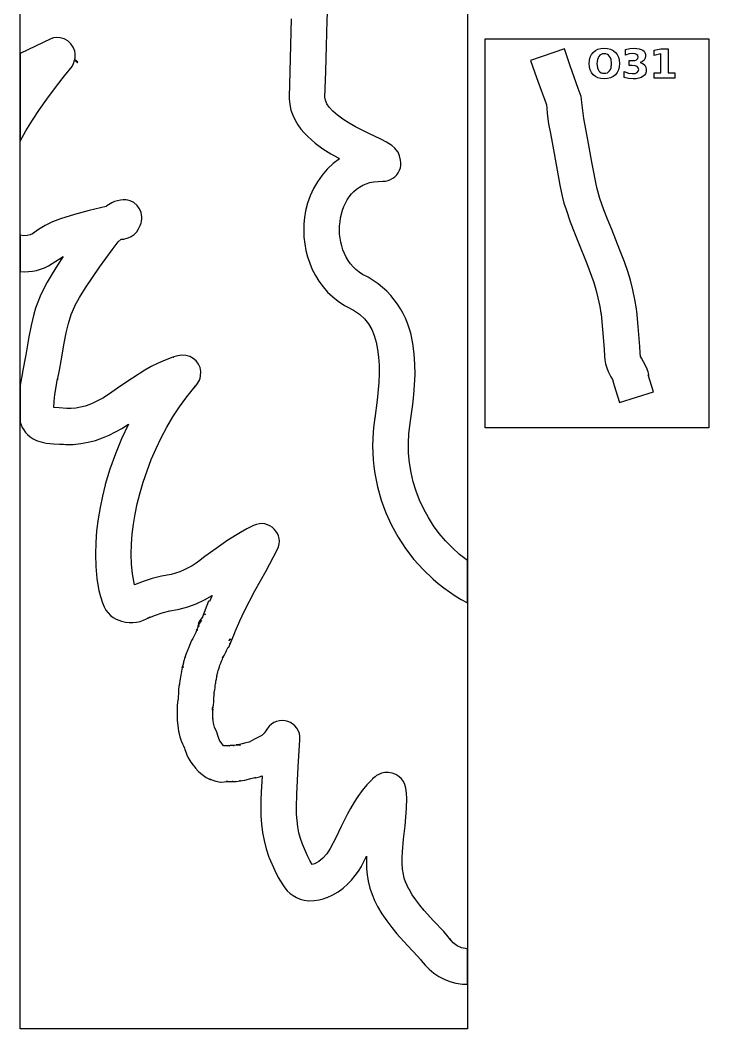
# Model space of a CAD drawing. Extents: x 1 to 512, y 1 to 3360.
# Drawn here: x 1 to 386, y 1 to 565 of the extents above; entities that cross this region are included whole.
import ezdxf

# ---------------------------------------------------------------- set-up
doc = ezdxf.new("R2010")
doc.units = 0

msp = doc.modelspace()

# ---------------------------------------------------------------- linework, layer by layer
at = {"layer": 'decoupage'}
for p, q in [((0.973, 0.948), (0.973, 1506.9)), ((250.973, 1506.9), (250.973, 0.948)), ((172.588119, 564.969275), (173.180375, 579.106875)), ((152.489926, 565.903738), (152.119219, 551.075156)), ((172.183609, 550.718109), (172.588119, 564.969275)), ((18.194, 554.742), (0.971, 546.406)), ((19.61, 555.170875), (18.194, 554.742)), ((21.014, 555.383), (19.61, 555.170875)), ((23.400496, 555.278553), (21.014, 555.383)), ((21.014, 555.383), (21.014, 555.383)), ((25.630969, 554.624297), (23.400496, 555.278553)), ((27.628895, 553.488236), (25.630969, 554.624297)), ((29.31775, 551.938375), (27.628895, 553.488236)), ((260.979, 554.684), (385.979, 554.684)), ((260.979, 337.175), (260.979, 554.684)), ((385.979, 554.684), (385.979, 337.175)), ((30.621012, 550.042717), (29.31775, 551.938375)), ((31.462156, 547.869266), (30.621012, 550.042717)), ((31.685521, 546.699619), (31.462156, 547.869266)), ((152.119219, 551.075156), (151.78259, 536.460371)), ((171.803639, 536.413107), (172.183609, 550.718109)), ((305.234, 549.03), (286.34, 542.469)), ((308.508, 539.58), (305.234, 549.03)), ((321.296, 547.123), (322.532219, 548.116563)), ((322.532219, 548.116563), (323.9805, 548.82625)), ((323.9805, 548.82625), (325.641031, 549.252062)), ((325.641031, 549.252062), (327.514, 549.394)), ((327.514, 549.394), (329.391047, 549.252062)), ((327.514, 549.394), (327.514, 549.394)), ((329.391047, 549.252062), (331.053125, 548.82625)), ((331.053125, 548.82625), (332.500141, 548.116563)), ((332.500141, 548.116563), (333.732, 547.123)), ((339.332, 548.689), (341.823, 549.218)), ((339.332, 545.58), (339.332, 548.689)), ((341.823, 549.218), (344.249, 549.394)), ((344.249, 549.394), (345.751828, 549.327828)), ((345.751828, 549.327828), (347.051875, 549.129375)), ((347.051875, 549.129375), (348.149234, 548.798734)), ((348.149234, 548.798734), (349.044, 548.336)), ((349.044, 548.336), (349.743563, 547.745578)), ((349.743563, 547.745578), (350.24325, 547.021375)), ((355.372, 548.303), (359.198, 549.097)), ((355.372, 545.415), (355.372, 548.303)), ((359.198, 549.097), (363.233, 549.097)), ((363.233, 549.097), (363.233, 535.57)), ((0.971, 546.406), (0.971, 497.448)), ((30.8575, 540.896375), (31.345, 542.674)), ((31.345, 542.674), (33.103, 541.33)), ((31.452, 542.961), (31.690008, 544.236986)), ((33.282, 541.562), (31.452, 542.961)), ((31.76466, 545.486025), (31.685521, 546.699619)), ((31.690008, 544.236986), (31.76466, 545.486025)), ((286.34, 542.469), (289.621, 533.022)), ((319.047, 540.851), (319.187609, 542.743234)), ((319.187609, 542.743234), (319.609375, 544.419375)), ((319.609375, 544.419375), (320.312203, 545.879328)), ((320.312203, 545.879328), (321.296, 547.123)), ((323.702125, 543.16025), (323.435, 540.851)), ((324.036172, 544.096063), (323.702125, 543.16025)), ((324.504, 544.886), (324.036172, 544.096063)), ((325.093281, 545.512797), (324.504, 544.886)), ((325.7915, 545.960625), (325.093281, 545.512797)), ((326.598469, 546.229391), (325.7915, 545.960625)), ((327.514, 546.319), (326.598469, 546.229391)), ((328.434469, 546.229391), (327.514, 546.319)), ((327.514, 546.319), (327.514, 546.319)), ((329.2445, 545.960625), (328.434469, 546.229391)), ((329.944281, 545.512797), (329.2445, 545.960625)), ((330.534, 544.886), (329.944281, 545.512797)), ((331.001984, 544.096063), (330.534, 544.886)), ((331.336375, 543.16025), (331.001984, 544.096063)), ((331.604, 540.851), (331.336375, 543.16025)), ((333.732, 547.123), (334.715641, 545.879328)), ((334.715641, 545.879328), (335.418125, 544.419375)), ((335.418125, 544.419375), (335.839547, 542.743234)), ((335.839547, 542.743234), (335.98, 540.851)), ((341.415, 546.264), (339.332, 545.58)), ((343.488, 546.495), (341.415, 546.264)), ((341.449, 539.748), (341.449, 542.482)), ((341.449, 542.482), (343.234, 542.482)), ((343.234, 542.482), (344.629, 542.605875)), ((344.720125, 546.365375), (343.488, 546.495)), ((344.629, 542.605875), (345.616, 542.978)), ((345.638, 545.977), (344.720125, 546.365375)), ((345.616, 542.978), (346.202375, 543.61475)), ((346.208125, 545.351625), (345.638, 545.977)), ((346.202375, 543.61475), (346.398, 544.511)), ((346.398, 544.511), (346.208125, 545.351625)), ((348.939375, 542.022), (347.633, 541.512)), ((349.882, 542.802), (348.939375, 542.022)), ((350.452625, 543.85725), (349.882, 542.802)), ((350.24325, 547.021375), (350.543062, 546.163484)), ((350.643, 545.172), (350.452625, 543.85725)), ((350.543062, 546.163484), (350.643, 545.172)), ((359.22, 546.208), (355.372, 545.415)), ((359.22, 535.57), (359.22, 546.208)), ((25.783125, 533.972375), (30.052, 539.238)), ((30.052, 539.238), (30.8575, 540.896375)), ((33.103, 541.33), (33.282, 541.562)), ((151.78259, 536.460371), (151.277, 522.127)), ((171.285, 522.114), (171.803639, 536.413107)), ((312.998391, 526.974062), (308.508, 539.58)), ((319.187609, 538.962859), (319.047, 540.851)), ((319.609375, 537.289875), (319.187609, 538.962859)), ((320.312203, 535.831953), (319.609375, 537.289875)), ((323.435, 540.851), (323.702125, 538.5495)), ((323.702125, 538.5495), (324.036172, 537.615781)), ((324.036172, 537.615781), (324.504, 536.827)), ((324.504, 536.827), (325.093281, 536.200203)), ((325.093281, 536.200203), (325.7915, 535.752375)), ((329.2445, 535.752375), (329.944281, 536.200203)), ((329.944281, 536.200203), (330.534, 536.827)), ((330.534, 536.827), (331.001984, 537.615781)), ((331.001984, 537.615781), (331.336375, 538.5495)), ((331.336375, 538.5495), (331.604, 540.851)), ((335.418125, 537.289875), (334.715641, 535.831953)), ((335.839547, 538.962859), (335.418125, 537.289875)), ((335.98, 540.851), (335.839547, 538.962859)), ((338.626, 533.134), (338.626, 536.408)), ((338.626, 536.408), (340.986, 535.504)), ((343.146, 539.748), (341.449, 539.748)), ((344.7225, 539.601875), (343.146, 539.748)), ((345.858, 539.164), (344.7225, 539.601875)), ((346.552375, 538.453), (345.858, 539.164)), ((345.88, 535.79), (346.558125, 536.501625)), ((346.784, 537.466), (346.552375, 538.453)), ((346.558125, 536.501625), (346.784, 537.466)), ((347.633, 541.512), (349.096875, 540.92225)), ((347.633, 541.512), (347.633, 541.512)), ((349.096875, 540.92225), (350.158, 540.013)), ((350.158, 540.013), (350.811375, 538.808375)), ((350.911828, 536.161125), (350.560375, 535.1565)), ((350.811375, 538.808375), (351.029, 537.312)), ((351.029, 537.312), (350.911828, 536.161125)), ((21.261391, 528.161672), (25.783125, 533.972375)), ((289.621, 533.022), (292.357205, 525.330709)), ((321.296, 534.589), (320.312203, 535.831953)), ((322.532219, 533.595438), (321.296, 534.589)), ((323.9805, 532.88575), (322.532219, 533.595438)), ((325.641031, 532.459938), (323.9805, 532.88575)), ((327.514, 532.318), (325.641031, 532.459938)), ((325.7915, 535.752375), (326.598469, 535.483609)), ((326.598469, 535.483609), (327.514, 535.394)), ((327.514, 535.394), (328.434469, 535.483609)), ((329.391047, 532.459938), (327.514, 532.318)), ((328.434469, 535.483609), (329.2445, 535.752375)), ((331.053125, 532.88575), (329.391047, 532.459938)), ((332.500141, 533.595438), (331.053125, 532.88575)), ((333.732, 534.589), (332.500141, 533.595438)), ((334.715641, 535.831953), (333.732, 534.589)), ((341.14, 532.527), (338.626, 533.134)), ((340.986, 535.504), (343.301, 535.206)), ((343.686, 532.318), (341.14, 532.527)), ((343.301, 535.206), (344.788875, 535.352125)), ((345.375562, 532.397297), (343.686, 532.318)), ((344.788875, 535.352125), (345.88, 535.79)), ((346.85025, 532.635125), (345.375562, 532.397297)), ((348.110062, 533.031391), (346.85025, 532.635125)), ((349.155, 533.586), (348.110062, 533.031391)), ((349.974734, 534.298125), (349.155, 533.586)), ((350.560375, 535.1565), (349.974734, 534.298125)), ((355.471, 535.57), (359.22, 535.57)), ((355.471, 532.638), (355.471, 535.57)), ((366.981, 532.638), (355.471, 532.638)), ((363.233, 535.57), (366.981, 535.57)), ((366.981, 535.57), (366.981, 532.638)), ((15.872, 520.918), (21.261391, 528.161672)), ((292.357205, 525.330709), (294.035828, 520.899609)), ((314.579625, 522.356), (312.998391, 526.974062)), ((11.821484, 515.151), (15.872, 520.918)), ((151.277, 522.127), (151.277, 521.112)), ((151.277, 521.112), (151.646984, 517.895021)), ((171.618984, 520.280922), (171.285, 522.114)), ((172.421625, 518.396375), (171.618984, 520.280922)), ((294.035828, 520.899609), (295.256875, 517.849125)), ((314.83926, 520.940898), (314.579625, 522.356)), ((315.043547, 519.000938), (314.83926, 520.940898)), ((7.854125, 509.13875), (11.821484, 515.151)), ((151.646984, 517.895021), (152.366, 514.834547)), ((152.366, 514.834547), (153.393266, 511.934268)), ((173.765203, 516.408141), (172.421625, 518.396375)), ((175.722, 514.264), (173.765203, 516.408141)), ((178.328734, 511.990219), (175.722, 514.264)), ((295.256875, 517.849125), (295.357234, 515.932828)), ((295.357234, 515.932828), (295.634998, 512.919463)), ((316.182, 510.184), (315.043547, 519.000938)), ((4.170453, 503.148625), (7.854125, 509.13875)), ((153.393266, 511.934268), (154.688, 509.197875)), ((154.688, 509.197875), (156.209422, 506.629061)), ((181.416875, 509.7425), (178.328734, 511.990219)), ((184.852078, 507.566031), (181.416875, 509.7425)), ((295.634998, 512.919463), (296.41, 507.213)), ((318.008, 500.233), (316.182, 510.184)), ((0.971, 497.448), (4.170453, 503.148625)), ((156.209422, 506.629061), (157.91675, 504.231516)), ((157.91675, 504.231516), (159.769203, 502.008932)), ((188.5, 505.506), (184.852078, 507.566031)), ((195.877875, 501.813875), (188.5, 505.506)), ((296.41, 507.213), (297.372875, 501.689125)), ((159.769203, 502.008932), (161.726, 499.965)), ((161.726, 499.965), (165.862781, 496.313781)), ((202.691, 498.538), (195.877875, 501.813875)), ((205.699875, 496.971875), (202.691, 498.538)), ((208.693, 495.012), (205.699875, 496.971875)), ((297.372875, 501.689125), (298.332, 496.676)), ((298.332, 496.676), (301.107, 481.252)), ((320.781, 484.832), (318.008, 500.233)), ((165.862781, 496.313781), (170.2105, 493.127)), ((170.2105, 493.127), (174.647469, 490.334719)), ((210.360875, 493.615625), (208.693, 495.012)), ((211.269391, 492.602953), (210.360875, 493.615625)), ((212.22, 491.245), (211.269391, 492.602953)), ((213.108016, 489.283094), (212.22, 491.245)), ((174.647469, 490.334719), (179.052, 487.867)), ((179.543, 487.625), (175.94325, 484.862021)), ((179.052, 487.867), (179.543, 487.625)), ((213.688625, 486.736), (213.108016, 489.283094)), ((213.796182, 485.340566), (213.688625, 486.736)), ((213.745922, 483.915906), (213.796182, 485.340566)), ((172.666375, 481.766359), (169.725687, 478.377799)), ((175.94325, 484.862021), (172.666375, 481.766359)), ((211.507359, 478.593719), (212.374443, 479.795113)), ((212.374443, 479.795113), (213.064, 481.135)), ((213.064, 481.135), (213.510857, 482.501043)), ((213.510857, 482.501043), (213.745922, 483.915906)), ((301.107, 481.252), (302.667875, 472.7915)), ((323.367, 471.442), (320.781, 484.832)), ((167.1345, 474.736125), (164.906125, 470.881123)), ((169.725687, 478.377799), (167.1345, 474.736125)), ((194.393734, 473.589281), (196.486502, 474.233926)), ((196.486502, 474.233926), (198.735693, 474.694496)), ((198.735693, 474.694496), (201.144971, 474.962638)), ((201.144971, 474.962638), (203.718, 475.03)), ((203.718, 475.03), (205.222291, 475.124324)), ((205.222291, 475.124324), (206.671328, 475.436031)), ((206.671328, 475.436031), (208.044732, 475.951973)), ((208.044732, 475.951973), (209.322125, 476.659)), ((209.322125, 476.659), (210.483127, 477.543965)), ((210.483127, 477.543965), (211.507359, 478.593719)), ((164.906125, 470.881123), (163.053875, 466.852578)), ((186.14802, 467.897267), (187.513625, 469.337)), ((187.513625, 469.337), (189.017335, 470.63442)), ((189.017335, 470.63442), (190.662814, 471.781176)), ((190.662814, 471.781176), (192.453726, 472.768914)), ((192.453726, 472.768914), (194.393734, 473.589281)), ((302.667875, 472.7915), (303.955, 466.647)), ((325.132375, 465.43275), (323.367, 471.442)), ((52.16, 462.88), (49.467, 461.265)), ((53.681375, 463.6255), (52.16, 462.88)), ((55.307, 464.104), (53.681375, 463.6255)), ((57.045, 464.46), (55.307, 464.104)), ((58.548, 464.65175), (57.045, 464.46)), ((60, 464.632), (58.548, 464.65175)), ((60.005, 464.631), (60, 464.632)), ((61.224246, 464.443034), (60.005, 464.631)), ((62.386795, 464.110195), (61.224246, 464.443034)), ((64.508422, 463.053), (62.386795, 464.110195)), ((66.303119, 461.545617), (64.508422, 463.053)), ((161.591063, 462.690275), (160.531, 458.434)), ((163.053875, 466.852578), (161.591063, 462.690275)), ((181.993385, 460.882261), (182.843203, 462.807719)), ((182.843203, 462.807719), (183.816473, 464.624274)), ((183.816473, 464.624274), (184.916857, 466.323574)), ((184.916857, 466.323574), (186.14802, 467.897267)), ((303.955, 466.647), (304.991328, 462.830328)), ((304.991328, 462.830328), (306.134625, 459.176125)), ((327.359, 459.032), (325.132375, 465.43275)), ((39.599875, 458.599625), (31.417953, 456.433047)), ((49.127, 460.837), (39.599875, 458.599625)), ((49.467, 461.265), (49.127, 460.837)), ((67.704125, 459.67425), (66.303119, 461.545617)), ((68.644678, 457.525102), (67.704125, 459.67425)), ((69.058016, 455.184375), (68.644678, 457.525102)), ((160.531, 458.434), (159.938186, 454.811969)), ((180.148, 454.536), (181.263354, 458.856254)), ((181.263354, 458.856254), (181.993385, 460.882261)), ((306.134625, 459.176125), (308.531, 452.303)), ((329.41475, 453.81075), (327.359, 459.032)), ((19.025297, 452.339406), (14.953875, 450.335)), ((23.496, 453.96), (19.025297, 452.339406)), ((31.417953, 456.433047), (23.496, 453.96)), ((68.036, 450.273), (68.543453, 451.502646)), ((68.543453, 451.502646), (68.877377, 452.738273)), ((68.877377, 452.738273), (69.046116, 453.969108)), ((69.046116, 453.969108), (69.058016, 455.184375)), ((159.938186, 454.811969), (159.591221, 451.137014)), ((179.561803, 450.034613), (179.779811, 452.29611)), ((179.779811, 452.29611), (180.148, 454.536)), ((308.531, 452.303), (310.932, 446.15675)), ((331.793, 448.024), (329.41475, 453.81075)), ((11.246016, 448.074844), (7.866, 445.687)), ((14.953875, 450.335), (11.246016, 448.074844)), ((64.73125, 445.313875), (66.098219, 446.764953)), ((66.098219, 446.764953), (67.159, 448.476)), ((67.159, 448.476), (68.036, 450.273)), ((159.591221, 451.137014), (159.493071, 447.429595)), ((159.493071, 447.429595), (159.646703, 443.710172)), ((179.494061, 447.763583), (179.561803, 450.034613)), ((179.576672, 445.495094), (179.494061, 447.763583)), ((310.932, 446.15675), (313.207, 440.651)), ((336.295, 436.54925), (331.793, 448.024)), ((2.921063, 444.580703), (0.971, 444.804)), ((0.971, 444.804), (0.971, 424.526)), ((4.80025, 444.666875), (2.921063, 444.580703)), ((6.488563, 445.042359), (4.80025, 444.666875)), ((7.866, 445.687), (6.488563, 445.042359)), ((52.390391, 436.682047), (55.679, 441.074)), ((55.679, 441.074), (57.372, 442.697)), ((57.372, 442.697), (58.925, 442.594)), ((58.925, 442.594), (61.261, 443.351)), ((61.261, 443.351), (63.103656, 444.162609)), ((63.103656, 444.162609), (64.73125, 445.313875)), ((159.646703, 443.710172), (160.055083, 439.999204)), ((179.809722, 443.241217), (179.576672, 445.495094)), ((180.193299, 441.014027), (179.809722, 443.241217)), ((180.727488, 438.825597), (180.193299, 441.014027)), ((313.207, 440.651), (317.74, 429.011)), ((45.374375, 427.002125), (52.390391, 436.682047)), ((160.055083, 439.999204), (160.721178, 436.31715)), ((160.721178, 436.31715), (161.647953, 432.684471)), ((181.412375, 436.688), (180.727488, 438.825597)), ((182.248048, 434.613309), (181.412375, 436.688)), ((183.234592, 432.613598), (182.248048, 434.613309)), ((338.801188, 429.932031), (336.295, 436.54925)), ((16.808705, 427.696672), (18.939, 428.969)), ((18.939, 428.969), (19.459, 429.338)), ((19.459, 429.338), (22.313875, 431.331375)), ((25.078, 432.955), (21.865109, 428.143031)), ((22.313875, 431.331375), (25.078, 432.955)), ((161.647953, 432.684471), (162.838375, 429.121625)), ((162.838375, 429.121625), (164.29541, 425.649072)), ((184.372094, 430.700939), (183.234592, 432.613598)), ((185.660641, 428.887406), (184.372094, 430.700939)), ((187.100318, 427.185073), (185.660641, 428.887406)), ((317.74, 429.011), (321.703, 418.328)), ((340.707, 424.545), (338.801188, 429.932031)), ((0.971, 424.526), (3.250592, 424.427422)), ((3.250592, 424.427422), (5.544047, 424.497688)), ((5.544047, 424.497688), (7.839635, 424.745797)), ((7.839635, 424.745797), (10.125625, 425.18075)), ((10.125625, 425.18075), (12.390287, 425.811547)), ((12.390287, 425.811547), (14.621891, 426.647187)), ((14.621891, 426.647187), (16.808705, 427.696672)), ((18.793875, 423.30725), (15.995453, 418.546844)), ((21.865109, 428.143031), (18.793875, 423.30725)), ((41.360064, 421.2336), (45.374375, 427.002125)), ((164.29541, 425.649072), (166.022025, 422.287271)), ((188.691213, 425.606012), (187.100318, 427.185073)), ((190.433411, 424.162296), (188.691213, 425.606012)), ((192.327, 422.866), (190.433411, 424.162296)), ((342.146938, 419.718031), (340.707, 424.545)), ((15.995453, 418.546844), (13.601, 413.961)), ((37.483672, 415.408391), (41.360064, 421.2336)), ((166.022025, 422.287271), (168.021186, 419.056683)), ((168.021186, 419.056683), (170.295859, 415.977766)), ((195.437518, 421.284467), (192.327, 422.866)), ((198.350848, 419.540877), (195.437518, 421.284467)), ((201.070777, 417.646305), (198.350848, 419.540877)), ((203.601094, 415.611828), (201.070777, 417.646305)), ((321.703, 418.328), (322.79, 414.552172)), ((343.51825, 414.31375), (342.146938, 419.718031)), ((13.601, 413.961), (12.068402, 410.666264)), ((34.101787, 409.948268), (37.483672, 415.408391)), ((170.295859, 415.977766), (172.849011, 413.070979)), ((172.849011, 413.070979), (175.683607, 410.356783)), ((205.945586, 413.448521), (203.601094, 415.611828)), ((208.108043, 411.167459), (205.945586, 413.448521)), ((322.79, 414.552172), (323.97975, 409.749125)), ((344.688938, 408.825094), (343.51825, 414.31375)), ((10.746719, 407.360172), (9.611363, 404.0549)), ((12.068402, 410.666264), (10.746719, 407.360172)), ((31.571, 405.275), (34.101787, 409.948268)), ((175.683607, 410.356783), (178.802615, 407.855637)), ((178.802615, 407.855637), (182.209, 405.588)), ((210.092251, 408.779719), (208.108043, 411.167459)), ((211.902, 406.296375), (210.092251, 408.779719)), ((213.541077, 403.728504), (211.902, 406.296375)), ((323.97975, 409.749125), (325.029625, 404.944016)), ((345.527, 403.745), (344.688938, 408.825094)), ((8.63775, 400.762625), (7.077406, 394.265766)), ((9.611363, 404.0549), (8.63775, 400.762625)), ((29.521984, 400.524672), (31.491, 405.107)), ((31.491, 405.107), (31.571, 405.275)), ((182.209, 405.588), (183.328, 405.006)), ((183.328, 405.006), (187.332496, 402.959004)), ((187.332496, 402.959004), (190.690094, 400.662844)), ((190.690094, 400.662844), (193.464707, 398.105637)), ((215.01327, 401.087182), (213.541077, 403.728504)), ((216.322367, 398.383483), (215.01327, 401.087182)), ((325.029625, 404.944016), (325.697, 401.162)), ((325.697, 401.162), (325.737, 400.709)), ((325.737, 400.709), (325.917, 398.619)), ((345.59825, 403.23625), (345.527, 403.745)), ((345.607, 403.049), (345.587, 403.242)), ((345.587, 403.242), (345.59825, 403.23625)), ((345.667, 402.436), (345.607, 403.049)), ((345.849, 400.325), (345.667, 402.436)), ((26.641828, 390.164891), (27.936875, 395.524875)), ((27.936875, 395.524875), (29.521984, 400.524672)), ((193.464707, 398.105637), (195.72025, 395.2755)), ((195.72025, 395.2755), (197.520637, 392.160551)), ((217.472156, 395.628484), (216.322367, 398.383483)), ((218.466426, 392.833261), (217.472156, 395.628484)), ((325.917, 398.619), (326.47, 392.145)), ((346.402, 393.833), (345.849, 400.325)), ((7.077406, 394.265766), (5.869, 387.967)), ((25.543, 384.502), (26.641828, 390.164891)), ((197.520637, 392.160551), (198.929781, 388.748906)), ((219.308965, 390.008889), (218.466426, 392.833261)), ((220.554, 384.317), (219.308965, 390.008889)), ((326.47, 392.145), (327.396, 381.042)), ((347.345, 382.528), (346.402, 393.833)), ((5.869, 387.927), (4.168875, 377.87525)), ((5.869, 387.967), (5.869, 387.927)), ((23.85525, 374.514125), (25.543, 384.542)), ((25.543, 384.542), (25.543, 384.502)), ((198.929781, 388.748906), (200.011598, 385.028684)), ((200.011598, 385.028684), (200.83, 380.988)), ((221.314572, 378.504596), (220.554, 384.317)), ((200.83, 380.988), (201.380121, 376.652922)), ((221.682766, 372.689578), (221.314572, 378.504596)), ((327.396, 381.042), (327.618375, 377.190875)), ((347.51975, 379.122625), (347.345, 382.528)), ((347.816, 377.026), (347.51975, 379.122625)), ((4.168875, 377.87525), (2.324, 368.401)), ((22.908812, 369.313297), (23.85525, 374.514125)), ((78.099641, 373.256391), (74.27624, 371.328561)), ((82.103252, 375.010244), (78.099641, 373.256391)), ((86.303, 376.549), (82.103252, 375.010244)), ((86.826, 376.705), (86.303, 376.549)), ((86.858219, 376.782375), (86.75634, 376.706727)), ((86.75634, 376.706727), (86.826, 376.705)), ((87.59225, 377.07875), (86.858219, 376.782375)), ((89.059406, 377.44075), (87.59225, 377.07875)), ((91.291, 377.715), (89.059406, 377.44075)), ((93.615367, 377.606184), (91.291, 377.715)), ((95.767, 376.995406), (93.615367, 377.606184)), ((97.688945, 375.944426), (95.767, 376.995406)), ((99.32425, 374.515), (97.688945, 375.944426)), ((100.615961, 372.768887), (99.32425, 374.515)), ((101.507125, 370.767844), (100.615961, 372.768887)), ((201.380121, 376.652922), (201.639969, 372.088625)), ((221.717795, 366.90599), (221.682766, 372.689578)), ((327.618375, 377.190875), (327.829828, 375.198328)), ((327.829828, 375.198328), (328.263, 372.805)), ((328.263, 372.805), (328.880703, 370.588188)), ((348.306, 376.067), (347.816, 377.026)), ((349.5265, 374.08125), (348.306, 376.067)), ((351.161, 370.789), (349.5265, 374.08125)), ((2.234, 367.975), (0.971, 361.055)), ((2.324, 368.401), (2.234, 367.975)), ((21.797, 364.007), (22.908812, 369.313297)), ((70.617125, 369.267875), (63.728047, 364.912422)), ((74.27624, 371.328561), (70.617125, 369.267875)), ((101.940789, 368.573629), (101.507125, 370.767844)), ((101.86, 366.248), (101.940789, 368.573629)), ((201.646645, 367.343016), (201.43725, 362.464)), ((201.639969, 372.088625), (201.646645, 367.343016)), ((221.478875, 361.187875), (221.717795, 366.90599)), ((328.880703, 370.588188), (329.653375, 368.629)), ((329.653375, 368.629), (331.22, 365.668)), ((352.034016, 368.382828), (351.161, 370.789)), ((352.391875, 366.883875), (352.034016, 368.382828)), ((355.122, 357.272), (352.134, 366.815)), ((352.134, 366.815), (352.377547, 366.343984)), ((352.377547, 366.343984), (352.391875, 366.883875)), ((20.37775, 355.750875), (21.887, 364.431)), ((21.887, 364.431), (21.797, 364.007)), ((63.728047, 364.912422), (57.305, 360.519)), ((99.192625, 360.560422), (100.191, 361.811875)), ((100.191, 361.811875), (101.173625, 363.678891)), ((101.173625, 363.678891), (101.571375, 364.870275)), ((101.571375, 364.870275), (101.86, 366.248)), ((201.43725, 362.464), (200.518656, 352.497375)), ((221.025221, 355.569275), (221.478875, 361.187875)), ((331.22, 365.668), (332.191, 364.071)), ((332.191, 364.071), (333.048, 360.84)), ((0.971, 361.055), (0.971, 340.244)), ((19.928375, 351.977109), (20.37775, 355.750875)), ((52.16225, 356.993625), (47.471, 353.94)), ((57.305, 360.519), (52.16225, 356.993625)), ((94.089875, 354.456625), (98.58, 360.002)), ((99.065, 360.627), (98.11025, 359.431125)), ((98.11025, 359.431125), (98.118875, 359.477953)), ((98.118875, 359.477953), (98.459, 359.838)), ((98.459, 359.838), (99.192625, 360.560422)), ((98.58, 360.002), (99.065, 360.627)), ((220.416047, 350.084234), (221.025221, 355.569275)), ((333.048, 360.84), (336.036, 351.297)), ((336.036, 351.297), (355.122, 357.272)), ((19.809, 348.561), (19.928375, 351.977109)), ((39.834061, 350.202205), (37.247875, 349.310125)), ((42.408891, 351.279734), (39.834061, 350.202205)), ((44.958994, 352.529928), (42.408891, 351.279734)), ((47.471, 353.94), (44.958994, 352.529928)), ((89.989, 348.852), (94.089875, 354.456625)), ((200.518656, 352.497375), (199.181, 342.572)), ((218.968, 339.651), (220.416047, 350.084234)), ((22.851375, 348.34075), (19.809, 348.561)), ((27.057, 347.852), (22.851375, 348.34075)), ((29.554896, 347.874432), (27.057, 347.852)), ((32.094922, 348.133453), (29.554896, 347.874432)), ((34.663705, 348.616279), (32.094922, 348.133453)), ((37.247875, 349.310125), (34.663705, 348.616279)), ((86.320885, 343.248891), (89.969, 348.822)), ((89.969, 348.822), (89.989, 348.852)), ((0.971, 340.244), (2.162547, 337.368891)), ((61.466, 339.194), (57.631313, 330.935203)), ((57.794, 336.747), (61.466, 339.194)), ((82.931766, 337.498125), (86.320885, 343.248891)), ((198.653364, 338.759269), (198.267486, 334.834839)), ((199.201, 342.688), (198.653364, 338.759269)), ((199.181, 342.572), (199.201, 342.688)), ((218.266064, 333.985449), (218.948, 339.534)), ((218.948, 339.534), (218.968, 339.651)), ((2.162547, 337.368891), (2.981744, 335.950912)), ((2.981744, 335.950912), (3.973125, 334.580125)), ((3.973125, 334.580125), (5.154115, 333.282135)), ((5.154115, 333.282135), (6.542141, 332.082547)), ((46.972857, 331.436545), (50.726703, 333.017266)), ((50.726703, 333.017266), (54.330104, 334.796572)), ((54.330104, 334.796572), (57.774, 336.737)), ((57.774, 336.737), (57.794, 336.747)), ((79.797857, 331.585172), (82.931766, 337.498125)), ((198.267486, 334.834839), (198.041161, 330.918757)), ((217.990775, 328.451361), (218.266064, 333.985449)), ((385.979, 337.175), (260.979, 337.175)), ((6.542141, 332.082547), (8.154627, 331.006967)), ((8.154627, 331.006967), (10.009, 330.081)), ((10.009, 330.081), (10.694, 329.819)), ((10.694, 329.819), (13.230318, 329.067361)), ((13.230318, 329.067361), (15.581797, 328.567828)), ((15.581797, 328.567828), (19.680875, 328.115875)), ((19.680875, 328.115875), (22.892516, 328.044734)), ((22.892516, 328.044734), (25.118, 327.936)), ((25.118, 327.936), (26.264, 327.823)), ((26.264, 327.823), (30.634193, 327.848818)), ((30.634193, 327.848818), (34.899234, 328.260547)), ((34.899234, 328.260547), (39.050064, 329.020721)), ((39.050064, 329.020721), (43.077625, 330.091875)), ((43.077625, 330.091875), (46.972857, 331.436545)), ((57.631313, 330.935203), (54.1915, 322.528375)), ((76.915375, 325.5255), (79.797857, 331.585172)), ((198.041161, 330.918757), (197.972184, 327.015072)), ((218.111666, 322.950206), (217.990775, 328.451361)), ((54.1915, 322.528375), (51.160438, 313.991609)), ((74.280533, 319.334578), (76.915375, 325.5255)), ((197.972184, 327.015072), (198.05835, 323.127832)), ((198.05835, 323.127832), (198.297454, 319.261086)), ((218.618266, 317.500453), (218.111666, 322.950206)), ((71.889547, 313.027875), (74.280533, 319.334578)), ((198.297454, 319.261086), (198.687291, 315.418881)), ((219.500106, 312.120573), (218.618266, 317.500453)), ((51.160438, 313.991609), (48.552, 305.343)), ((69.738631, 306.620859), (71.889547, 313.027875)), ((198.687291, 315.418881), (199.225656, 311.605266)), ((199.225656, 311.605266), (200.739152, 304.079998)), ((220.746717, 306.829037), (219.500106, 312.120573)), ((48.522, 305.239), (46.974359, 298.959)), ((48.552, 305.343), (48.522, 305.239)), ((67.824, 300.129), (69.738631, 306.620859)), ((222.34763, 301.644314), (220.746717, 306.829037)), ((66.443896, 294.512826), (67.824, 300.129)), ((200.739152, 304.079998), (202.820301, 296.71767)), ((224.292375, 296.584875), (222.34763, 301.644314)), ((46.974359, 298.959), (45.635875, 292.578125)), ((65.268297, 288.880797), (66.443896, 294.512826)), ((202.820301, 296.71767), (205.451463, 289.550667)), ((226.570484, 291.66919), (224.292375, 296.584875)), ((45.635875, 292.578125), (44.540203, 286.107813)), ((64.318518, 283.244525), (65.268297, 288.880797)), ((205.451463, 289.550667), (208.615, 282.611375)), ((229.171486, 286.915729), (226.570484, 291.66919)), ((44.540203, 286.107813), (43.721, 279.5595)), ((63.615875, 277.615625), (64.318518, 283.244525)), ((131.451, 282.473), (127.700055, 280.54475)), ((133.073794, 283.112159), (131.451, 282.473)), ((134.685646, 283.456441), (133.073794, 283.112159)), ((136.266266, 283.526558), (134.685646, 283.456441)), ((137.795359, 283.343219), (136.266266, 283.526558)), ((139.252635, 282.927133), (137.795359, 283.343219)), ((140.617799, 282.299012), (139.252635, 282.927133)), ((141.87056, 281.479564), (140.617799, 282.299012)), ((208.615, 282.611375), (212.293271, 275.932181)), ((232.084914, 282.342962), (229.171486, 286.915729)), ((235.300297, 277.969359), (232.084914, 282.342962)), ((43.721, 279.5595), (43.211922, 272.944625)), ((63.181686, 272.005709), (63.615875, 277.615625)), ((124.067937, 278.508125), (117.1195, 274.1885)), ((127.700055, 280.54475), (124.067937, 278.508125)), ((142.990625, 280.4895), (141.87056, 281.479564)), ((143.957702, 279.34953), (142.990625, 280.4895)), ((144.751498, 278.080363), (143.957702, 279.34953)), ((145.351721, 276.70271), (144.751498, 278.080363)), ((145.738078, 275.237281), (145.351721, 276.70271)), ((238.807166, 273.813392), (235.300297, 277.969359)), ((43.211922, 272.944625), (43.046625, 266.274625)), ((63.037266, 266.426391), (63.181686, 272.005709)), ((117.1195, 274.1885), (110.524312, 269.671625)), ((145.411031, 270.521435), (145.788025, 272.125934)), ((145.890277, 273.704786), (145.738078, 275.237281)), ((145.788025, 272.125934), (145.890277, 273.704786)), ((212.293271, 275.932181), (216.468637, 269.545471)), ((242.595053, 269.893529), (238.807166, 273.813392)), ((43.046625, 266.274625), (43.258766, 259.560938)), ((63.203932, 260.889283), (63.037266, 266.426391)), ((110.524312, 269.671625), (104.201, 265.115)), ((138.454687, 257.205984), (144.739, 268.912)), ((144.739, 268.912), (145.411031, 270.521435)), ((216.468637, 269.545471), (221.123458, 263.483631)), ((246.653487, 266.228242), (242.595053, 269.893529)), ((250.972, 262.836), (246.653487, 266.228242)), ((43.258766, 259.560938), (43.882, 252.815)), ((63.703, 255.406), (63.203932, 260.889283)), ((97.208414, 259.976594), (94.944, 258.7185)), ((99.393563, 261.37025), (97.208414, 259.976594)), ((101.48918, 262.893656), (99.393563, 261.37025)), ((103.485, 264.541), (101.48918, 262.893656)), ((104.201, 265.115), (103.485, 264.541)), ((221.123458, 263.483631), (226.240094, 257.779047)), ((250.972, 239.181), (250.972, 262.836)), ((64.867, 249.225), (63.703, 255.406)), ((79.957047, 254.148984), (74.769875, 252.789625)), ((85.299, 255.158), (79.957047, 254.148984)), ((87.77782, 255.815719), (85.299, 255.158)), ((90.218437, 256.63225), (87.77782, 255.815719)), ((92.610586, 257.601781), (90.218437, 256.63225)), ((94.944, 258.7185), (92.610586, 257.601781)), ((132.2015, 245.889875), (138.454687, 257.205984)), ((226.240094, 257.779047), (231.800906, 252.464106)), ((43.882, 252.815), (43.912, 252.565)), ((43.912, 252.565), (45.014625, 246.207125)), ((69.739266, 251.131203), (64.867, 249.225)), ((74.769875, 252.789625), (69.739266, 251.131203)), ((231.800906, 252.464106), (234.742365, 249.962872)), ((234.742365, 249.962872), (237.788254, 247.571193)), ((45.014625, 246.207125), (45.859234, 242.739109)), ((45.859234, 242.739109), (47.015, 239.13)), ((103.971859, 240.90625), (108.358, 243.409)), ((108.358, 243.409), (106.829, 239.973)), ((126.379563, 234.765578), (132.2015, 245.889875)), ((237.788254, 247.571193), (240.936367, 245.293119)), ((240.936367, 245.293119), (244.184499, 243.132696)), ((244.184499, 243.132696), (247.530445, 241.093974)), ((47.015, 239.13), (47.837527, 236.988939)), ((47.837527, 236.988939), (48.890094, 235.130266)), ((89.77, 235.612), (94.665203, 236.974)), ((94.665203, 236.974), (99.403375, 238.75)), ((99.403375, 238.75), (103.971859, 240.90625)), ((106.29, 240.177), (102.948, 231.325)), ((106.829, 239.973), (106.29, 240.177)), ((247.530445, 241.093974), (250.972, 239.181)), ((48.890094, 235.130266), (50.130301, 233.53599)), ((50.130301, 233.53599), (51.51575, 232.188125)), ((51.51575, 232.188125), (53.004043, 231.068682)), ((71.895, 230.479), (76.132609, 232.168406)), ((76.132609, 232.168406), (80.388125, 233.58125)), ((80.388125, 233.58125), (84.647578, 234.686219)), ((84.647578, 234.686219), (88.897, 235.452)), ((88.897, 235.452), (89.77, 235.612)), ((102.948, 231.325), (102.888, 231.275)), ((104.102, 232.549), (104.212, 232.659)), ((104.182, 232.619), (104.102, 232.549)), ((104.212, 232.659), (104.182, 232.619)), ((104.303, 232.742), (104.659, 233.075)), ((104.462, 232.862), (104.303, 232.742)), ((104.659, 233.075), (104.462, 232.862)), ((123.755352, 229.213455), (126.379563, 234.765578)), ((53.004043, 231.068682), (54.552781, 230.159672)), ((54.552781, 230.159672), (56.119566, 229.443107)), ((56.119566, 229.443107), (57.662, 228.901)), ((57.662, 228.901), (57.702, 228.891)), ((57.702, 228.891), (59.834119, 228.385021)), ((59.834119, 228.385021), (61.940891, 228.139422)), ((61.940891, 228.139422), (64.010561, 228.138955)), ((64.010561, 228.138955), (66.031375, 228.368375)), ((66.031375, 228.368375), (67.99158, 228.812436)), ((67.99158, 228.812436), (69.879422, 229.455891)), ((69.879422, 229.455891), (71.683146, 230.283494)), ((71.683146, 230.283494), (73.391, 231.28)), ((73.391, 231.28), (71.895, 230.479)), ((100.791, 226.969), (100.14, 225.092)), ((100.76725, 227.67175), (100.287, 226.072)), ((100.287, 226.072), (100.771, 226.941)), ((100.629422, 227.601875), (101.037, 228.222)), ((100.664625, 227.992), (100.629422, 227.601875)), ((100.912, 226.137), (100.644, 225.869)), ((100.644, 225.869), (100.704, 225.983)), ((101.348766, 229.260375), (100.664625, 227.992)), ((100.704, 225.983), (100.938, 226.213)), ((100.761, 226.909), (100.791, 226.969)), ((100.771, 226.939), (100.761, 226.909)), ((100.874531, 227.936969), (100.76725, 227.67175)), ((100.771, 226.941), (100.821, 227.049)), ((100.791, 226.969), (100.771, 226.939)), ((100.821, 227.049), (100.791, 226.969)), ((100.791, 226.969), (100.791, 226.969)), ((101.115625, 228.46475), (100.808, 227.767)), ((100.808, 227.767), (100.874531, 227.936969)), ((100.834, 227.032), (101.527, 228.276)), ((101.31375, 227.918875), (100.834, 227.032)), ((100.942, 226.217), (100.912, 226.137)), ((100.938, 226.213), (100.942, 226.217)), ((101.037, 228.222), (101.115625, 228.46475)), ((102.047, 228.979), (101.31375, 227.918875)), ((102.888, 231.275), (101.348766, 229.260375)), ((101.527, 228.276), (102.421125, 229.571625)), ((102.421125, 229.571625), (102.047, 228.993)), ((102.047, 228.999), (102.047, 228.999)), ((102.047, 228.999), (102.047, 228.989)), ((102.047, 228.993), (102.047, 228.999)), ((102.047, 228.989), (102.047, 228.979)), ((121.389, 223.635), (123.755352, 229.213455)), ((98.74, 221.96), (97.637, 219.602)), ((99.199, 222.663), (98.74, 221.96)), ((99.742, 224.315), (99.199, 222.663)), ((99.842, 224.012), (99.742, 224.315)), ((99.872, 224.256), (99.842, 224.012)), ((99.882, 224.316), (99.872, 224.256)), ((100.007, 224.675), (99.882, 224.316)), ((99.893, 223.803), (99.963, 224.189)), ((99.933, 223.674), (99.893, 223.803)), ((99.963, 224.189), (99.933, 223.674)), ((99.963, 224.189), (99.963, 224.189)), ((100.007, 224.735), (99.967, 224.655)), ((99.967, 224.655), (100.007, 224.725)), ((100.11, 225.002), (100.007, 224.815)), ((100.007, 224.815), (100.007, 224.735)), ((100.007, 224.725), (100.007, 224.675)), ((100.12, 225.042), (100.08875, 224.9605)), ((100.08875, 224.9605), (100.11, 225.002)), ((100.14, 225.092), (100.12, 225.042)), ((117.705, 214.34), (120.741, 221.996)), ((120.741, 221.996), (120.801, 222.109)), ((120.801, 222.109), (121.244, 223.271)), ((121.244, 223.271), (121.389, 223.635)), ((95.4, 214.79), (95.007, 213.815)), ((96.232, 216.921), (95.4, 214.79)), ((96.824, 218.145), (96.232, 216.931)), ((96.232, 216.931), (96.232, 216.921)), ((96.844, 218.185), (96.824, 218.145)), ((97.422, 219.259), (96.844, 218.185)), ((97.627, 219.562), (97.422, 219.259)), ((97.637, 219.592), (97.627, 219.562)), ((97.637, 219.602), (97.637, 219.592)), ((116.16, 212.176), (117.344, 214.482)), ((117.344, 214.482), (117.705, 214.34)), ((118.09, 218.34), (117.579, 217.959)), ((117.579, 217.959), (117.719, 218.147)), ((117.719, 218.147), (118.626, 219.053)), ((118.201, 216.49), (118.073, 216.212)), ((118.073, 216.212), (118.15075, 216.377875)), ((118.221, 218.483), (118.09, 218.34)), ((118.122781, 216.329703), (118.143, 216.39)), ((118.15075, 216.377875), (118.122781, 216.329703)), ((118.143, 216.39), (118.193, 216.49)), ((118.193, 216.49), (118.201, 216.49)), ((118.201, 216.49), (118.201, 216.49)), ((118.626, 219.053), (118.221, 218.483)), ((118.626, 219.053), (118.626, 219.053)), ((93.624, 210.398), (92.905, 208.057)), ((93.45, 209.046), (93.168, 208.548)), ((93.218, 208.658), (93.447, 209.046)), ((93.447, 209.046), (93.45, 209.046)), ((93.45, 209.046), (93.45, 209.046)), ((94.489, 212.531), (93.624, 210.398)), ((94.749, 213.107), (94.489, 212.531)), ((94.77675, 213.19525), (94.749, 213.107)), ((95.007, 213.795), (94.77675, 213.19525)), ((95.007, 213.815), (95.007, 213.795)), ((114.153, 208.491), (115.0055, 209.770375)), ((114.614, 209.157), (114.169, 208.555875)), ((114.402, 208.702), (114.634, 209.167)), ((114.75875, 209.404875), (114.594, 209.117)), ((114.594, 209.117), (114.614, 209.157)), ((114.634, 209.167), (114.75875, 209.404875)), ((115.0055, 209.770375), (115.633, 210.935)), ((115.633, 210.935), (116.12375, 212.04125)), ((116.171031, 212.187687), (116.1, 212.036)), ((116.1, 212.056), (116.13, 212.136)), ((116.1, 212.036), (116.1, 212.056)), ((116.12375, 212.04125), (116.171031, 212.187687)), ((116.13, 212.136), (116.16, 212.166)), ((116.16, 212.166), (116.16, 212.176)), ((91.646, 203.516), (91.285, 202.025)), ((92.215, 205.629), (91.556, 203.123)), ((91.556, 203.123), (91.646, 203.516)), ((92.132, 203.578), (92.162, 203.095)), ((92.132, 203.242), (92.132, 203.578)), ((92.162, 203.095), (92.132, 203.242)), ((92.331, 206.07), (92.215, 205.629)), ((92.361, 206.254), (92.331, 206.07)), ((92.504, 206.803), (92.361, 206.254)), ((92.644, 207.258), (92.504, 206.803)), ((92.704, 207.41), (92.644, 207.258)), ((92.905, 208.057), (92.704, 207.41)), ((93.168, 208.548), (93.218, 208.658)), ((112.016, 202.295), (112.358875, 203.43975)), ((112.358875, 203.43975), (112.425359, 203.681281)), ((112.401, 203.635), (112.5555, 204.0725)), ((112.425359, 203.681281), (112.401, 203.635)), ((112.491, 203.94), (112.68425, 204.347625)), ((112.5555, 204.0725), (112.491, 203.94)), ((112.68425, 204.347625), (113.185, 205.479)), ((113.185, 205.479), (113.599, 206.553)), ((113.599, 206.573), (114.07, 207.752)), ((113.599, 206.553), (113.599, 206.573)), ((114.169, 208.555875), (113.980906, 208.287797)), ((113.980906, 208.287797), (114.153, 208.491)), ((114.07, 207.772), (114.323, 208.502125)), ((114.07, 207.752), (114.07, 207.772)), ((114.323, 208.502125), (114.402, 208.702)), ((90.572, 197.742), (90.433, 196.787)), ((90.746, 198.735), (90.572, 197.772)), ((90.572, 197.772), (90.572, 197.742)), ((90.937, 199.817), (90.746, 198.735)), ((91.084, 200.639), (90.937, 199.817)), ((91.08, 200.752875), (91.06475, 200.563141)), ((91.06475, 200.563141), (91.084, 200.639)), ((91.265, 201.922), (91.08, 200.752875)), ((91.285, 202.025), (91.265, 201.922)), ((110.668, 196.66), (110.846, 197.679)), ((110.846, 197.679), (110.9515, 198.4105)), ((110.896, 198.174875), (110.996, 198.566)), ((110.916, 198.287), (110.896, 198.174875)), ((110.9515, 198.4105), (110.916, 198.287)), ((110.996, 198.566), (111.086, 198.959)), ((111.086, 198.959), (111.563, 200.691)), ((111.563, 200.691), (111.744, 201.423)), ((111.744, 201.423), (112.016, 202.295)), ((89.75, 192.418), (89.5, 190.733)), ((89.76, 192.478), (89.75, 192.418)), ((90.008, 193.79), (89.76, 192.478)), ((90.028, 193.917), (90.008, 193.79)), ((90.128, 194.415), (90.028, 193.917)), ((90.208, 195.245), (90.123, 194.479375)), ((90.123, 194.479375), (90.128, 194.415)), ((90.228, 195.407), (90.208, 195.245)), ((90.433, 196.767), (90.228, 195.407)), ((90.433, 196.787), (90.433, 196.767)), ((109.918, 191.622), (110.049, 192.792)), ((110.049, 192.792), (110.217, 193.901)), ((110.217, 193.921), (110.297, 194.522)), ((110.217, 193.901), (110.217, 193.921)), ((110.297, 194.522), (110.441, 195.313)), ((110.441, 195.343), (110.648, 196.519)), ((110.441, 195.313), (110.441, 195.343)), ((110.648, 196.519), (110.668, 196.66)), ((89.323846, 186.228461), (89.295891, 186.015812)), ((89.328, 186.211), (89.323846, 186.228461)), ((89.398, 188.869), (89.328, 186.211)), ((89.5, 190.733), (89.398, 188.869)), ((109.285, 185.089), (109.375, 188.368)), ((109.37, 188.655125), (109.415, 188.933)), ((109.385, 188.828), (109.37, 188.655125)), ((109.375, 188.398), (109.39, 188.88725)), ((109.39, 188.88725), (109.375, 188.703)), ((109.375, 188.703), (109.385, 188.828)), ((109.375, 188.368), (109.375, 188.398)), ((109.415, 188.933), (109.645, 190.146)), ((109.625, 190.019), (109.908, 191.562)), ((109.645, 190.146), (109.625, 190.019)), ((109.908, 191.562), (109.918, 191.622)), ((88.748, 181.64525), (88.678, 179.821)), ((88.971, 183.627), (88.748, 181.64525)), ((89.16375, 184.72775), (88.971, 183.627)), ((89.210625, 185.2585), (89.156297, 184.655687)), ((89.156297, 184.655687), (89.217, 184.924)), ((89.213156, 184.950281), (89.16375, 184.72775)), ((89.295891, 186.015812), (89.210625, 185.2585)), ((89.217, 184.924), (89.213156, 184.950281)), ((108.402281, 180.571297), (108.39691, 180.652295)), ((108.39691, 180.652295), (108.436, 180.505)), ((108.49925, 179.953125), (108.402281, 180.571297)), ((108.699, 180.468), (108.719, 180.583)), ((108.717359, 180.532953), (108.765875, 180.742125)), ((108.719, 180.583), (108.717359, 180.532953)), ((108.765875, 180.742125), (108.974, 181.934)), ((108.974, 181.934), (109.222125, 183.847125)), ((109.222125, 183.847125), (109.285, 185.089)), ((88.678, 179.821), (88.738, 177.504)), ((88.738, 177.504), (88.73925, 177.422)), ((88.748, 176.815), (88.738, 176.186)), ((88.738, 176.186), (88.748, 173.86)), ((88.73925, 177.422), (88.748, 176.815)), ((108.436, 180.505), (108.683, 179.108375)), ((108.708, 178.493), (108.49925, 179.953125)), ((108.654, 180.271875), (108.699, 180.468)), ((108.669, 179.88), (108.654, 180.271875)), ((108.681531, 179.178766), (108.669, 179.88)), ((108.683, 179.108375), (108.681531, 179.178766)), ((108.698, 175.158), (108.718, 175.632625)), ((108.713, 175.13525), (108.698, 175.158)), ((108.738, 177.038), (108.708, 178.493)), ((108.728, 174.697), (108.713, 175.13525)), ((108.718, 175.632625), (108.738, 177.008)), ((108.738, 177.008), (108.738, 177.038)), ((88.748, 173.86), (88.758, 173.633)), ((88.758, 173.633), (88.877, 172)), ((88.877, 172), (88.887, 171.897)), ((88.887, 171.897), (89.084, 170.59675)), ((89.084, 170.59675), (89.132531, 170.399625)), ((89.132531, 170.399625), (89.131, 170.483)), ((89.131, 170.483), (89.295, 169.077)), ((108.745625, 174.522375), (108.727547, 174.572109)), ((108.727547, 174.572109), (108.748, 174.363)), ((108.748, 174.363), (108.728, 174.697)), ((108.906, 173.553), (108.745625, 174.522375)), ((108.916, 173.473), (108.906, 173.553)), ((109.103, 171.909), (108.916, 173.473)), ((109.246, 171.175), (109.103, 171.909)), ((109.366875, 170.489), (109.246, 171.175)), ((109.367, 170.448), (109.366875, 170.489)), ((109.574, 169.684), (109.367, 170.448)), ((109.664, 169.414), (109.574, 169.684)), ((110.519, 167.728), (109.664, 169.414)), ((140.100224, 170.169033), (138.967, 168.669)), ((141.390229, 171.367059), (140.100224, 170.169033)), ((142.803951, 172.274032), (141.390229, 171.367059)), ((144.308328, 172.900906), (142.803951, 172.274032)), ((145.870297, 173.258636), (144.308328, 172.900906)), ((147.456795, 173.358176), (145.870297, 173.258636)), ((149.034759, 173.210479), (147.456795, 173.358176)), ((150.571125, 172.8265), (149.034759, 173.210479)), ((152.032831, 172.217193), (150.571125, 172.8265)), ((153.386814, 171.393512), (152.032831, 172.217193)), ((154.600011, 170.366411), (153.386814, 171.393512)), ((155.639359, 169.146844), (154.600011, 170.366411)), ((89.295, 169.077), (89.305, 168.997)), ((89.305, 168.997), (89.577, 167.492)), ((89.577, 167.492), (89.841, 166.054)), ((89.841, 166.054), (89.841, 166.004)), ((89.841, 166.004), (90.277, 164.332)), ((90.277, 164.332), (91.011, 162.08)), ((111.0575, 166.4045), (110.519, 167.728)), ((111.024, 166.4), (110.984, 166.506)), ((110.984, 166.506), (111.087125, 166.272531)), ((111.559, 165.025), (111.024, 166.4)), ((111.087125, 166.272531), (111.0575, 166.4045)), ((111.559, 165.015), (111.559, 165.025)), ((111.926, 163.972), (111.559, 165.015)), ((111.926, 163.952), (111.926, 163.972)), ((112.653, 161.868), (111.926, 163.952)), ((135.013, 164.444), (132.367, 163.134)), ((136.041, 164.948), (135.013, 164.444)), ((136.463, 165.333), (136.041, 164.948)), ((137.383, 166.329), (136.463, 165.343)), ((136.463, 165.343), (136.463, 165.333)), ((137.94, 167.024), (137.383, 166.329)), ((138.967, 168.669), (137.94, 167.024)), ((156.471795, 167.745765), (155.639359, 169.146844)), ((157.064256, 166.174129), (156.471795, 167.745765)), ((157.383678, 164.442889), (157.064256, 166.174129)), ((157.397, 162.563), (157.383678, 164.442889)), ((91.011, 162.08), (91.114, 161.748375)), ((91.114, 161.748375), (91.685, 160.414)), ((91.685, 160.414), (92.084, 159.616)), ((92.084, 159.616), (92.316, 159.266)), ((92.316, 159.266), (92.311, 159.27025)), ((92.311, 159.27025), (92.336, 159.186)), ((92.336, 159.186), (92.827, 157.93)), ((112.57925, 161.97325), (112.532594, 161.996938)), ((112.532594, 161.996938), (112.653, 161.838)), ((113.353, 161.111), (112.57925, 161.97325)), ((112.653, 161.838), (112.653, 161.868)), ((114.7, 159.277), (113.353, 161.111)), ((114.76, 159.227), (114.7, 159.277)), ((115.56775, 159.28325), (114.76, 159.227)), ((115.9, 159.317), (115.56775, 159.28325)), ((117.057, 159.317), (115.9, 159.317)), ((117.83, 159.317), (117.057, 159.317)), ((118.113, 159.317), (117.83, 159.317)), ((118.279, 159.337), (118.022, 159.3195)), ((118.022, 159.3195), (118.113, 159.317)), ((118.627, 159.357), (118.279, 159.337)), ((118.7965, 159.382), (118.627, 159.357)), ((119.836, 159.407), (118.7965, 159.382)), ((120.194375, 159.392), (119.836, 159.407)), ((120.545, 159.447), (120.09, 159.377)), ((120.09, 159.377), (120.194375, 159.392)), ((121.934, 159.64), (120.445, 159.427)), ((120.445, 159.427), (120.545, 159.447)), ((122.865, 159.807), (121.7415, 159.71025)), ((121.7415, 159.71025), (123.711, 159.69)), ((123.557875, 159.6575), (121.934, 159.64)), ((125.064, 160.367), (122.865, 159.807)), ((124.100047, 159.656875), (123.557875, 159.6575)), ((123.711, 159.69), (124.100047, 159.656875)), ((127.185, 160.854), (125.064, 160.367)), ((127.205, 160.854), (127.185, 160.854)), ((128.898, 161.192), (127.205, 160.854)), ((129.086, 161.232), (128.898, 161.192)), ((130.316, 161.962), (129.086, 161.232)), ((132.357, 163.134), (130.316, 161.962)), ((132.367, 163.134), (132.357, 163.134)), ((156.463875, 147.56675), (157.397, 162.563)), ((92.827, 157.93), (93.069, 157.233)), ((93.069, 157.233), (93.069, 157.213)), ((93.069, 157.213), (93.703, 155.395)), ((93.703, 155.395), (94.17275, 154.090875)), ((94.17275, 154.090875), (95.184, 151.946)), ((95.184, 151.946), (96.3185, 150.1855)), ((96.3185, 150.1855), (97.672, 148.506)), ((97.672, 148.506), (98.3915, 147.72525)), ((98.3915, 147.72525), (98.115, 148.077)), ((98.115, 148.077), (99.082, 146.664)), ((155.68, 132.269), (156.463875, 147.56675)), ((99.082, 146.664), (100.49, 145.091)), ((100.49, 145.091), (101.789, 143.915)), ((101.789, 143.915), (102.629, 143.261)), ((102.629, 143.261), (103.322, 142.742)), ((103.322, 142.742), (103.225672, 142.790922)), ((103.225672, 142.790922), (103.464875, 142.579875)), ((103.464875, 142.579875), (105.041, 141.535)), ((105.041, 141.535), (107.22575, 140.45975)), ((129.865, 140.903), (131.449, 141.265)), ((131.449, 141.265), (132.404, 141.458)), ((132.504, 141.478), (132.245625, 141.398688)), ((132.245625, 141.398688), (132.56175, 141.406)), ((132.404, 141.458), (132.504, 141.478)), ((132.56175, 141.406), (134.85, 141.937)), ((134.85, 141.937), (136.243, 142.515)), ((136.243, 142.515), (135.722, 133.335)), ((199.365, 141.955), (198.038125, 140.794375)), ((200.256109, 142.600703), (199.365, 141.955)), ((201.431375, 143.270875), (200.256109, 142.600703)), ((202.922953, 143.858359), (201.431375, 143.270875)), ((204.763, 144.256), (202.922953, 143.858359)), ((206.869344, 144.278141), (204.763, 144.256)), ((209.01075, 143.875125), (206.869344, 144.278141)), ((210.998031, 143.141547), (209.01075, 143.875125)), ((212.642, 142.172), (210.998031, 143.141547)), ((214.089203, 140.847438), (212.642, 142.172)), ((107.471, 140.417312), (107.084, 140.607)), ((107.084, 140.607), (107.114, 140.597)), ((107.114, 140.597), (107.794, 140.33)), ((107.22575, 140.45975), (107.471, 140.417312)), ((107.794, 140.33), (108.724, 139.982)), ((108.724, 139.982), (108.734, 139.982)), ((108.734, 139.982), (110.408875, 139.485)), ((110.408875, 139.485), (113.037, 138.988)), ((113.037, 138.988), (113.107, 138.988)), ((113.107, 138.988), (115.0395, 139.05)), ((115.0395, 139.05), (117.092, 139.355)), ((117.092, 139.355), (116.210125, 139.243375)), ((116.210125, 139.243375), (116.682, 139.275)), ((116.682, 139.275), (116.571, 139.27125)), ((116.571, 139.27125), (117.051, 139.275)), ((117.051, 139.275), (118.187, 139.275)), ((118.187, 139.275), (119.506, 139.335)), ((119.506, 139.335), (119.8405, 139.345)), ((119.83, 139.355), (119.568391, 139.334172)), ((119.568391, 139.334172), (119.813125, 139.298625)), ((119.813125, 139.298625), (121.771, 139.345)), ((119.916344, 139.351875), (119.83, 139.355)), ((119.8405, 139.345), (119.916344, 139.351875)), ((121.771, 139.345), (123.87875, 139.60075)), ((124.030844, 139.668156), (123.57, 139.624)), ((123.57, 139.624), (123.67, 139.644)), ((123.67, 139.644), (124.10025, 139.7115)), ((123.87875, 139.60075), (124.030844, 139.668156)), ((124.01, 139.704), (125.356125, 139.855125)), ((124.10025, 139.7115), (124.01, 139.704)), ((125.356125, 139.855125), (126.643, 140.118)), ((126.643, 140.118), (129.865, 140.903)), ((194.817625, 137.396891), (192.14025, 134.217375)), ((197.837, 140.449), (194.817625, 137.396891)), ((198.038125, 140.794375), (197.837, 140.449)), ((215.240625, 139.28175), (214.089203, 140.847438)), ((216.067484, 137.522937), (215.240625, 139.28175)), ((216.541, 135.619), (216.067484, 137.522937)), ((216.880736, 132.706012), (216.541, 135.619)), ((135.722, 133.405), (135.509924, 129.021246)), ((135.722, 133.335), (135.722, 133.405)), ((155.453281, 124.728687), (155.68, 132.199)), ((155.68, 132.199), (155.68, 132.269)), ((189.7595, 130.970172), (187.63, 127.715)), ((192.14025, 134.217375), (189.7595, 130.970172)), ((217.053516, 129.868281), (216.880736, 132.706012)), ((217.008125, 124.429), (217.053516, 129.868281)), ((135.509924, 129.021246), (135.440266, 124.554969)), ((135.440266, 124.554969), (135.549506, 120.02302)), ((155.547848, 121.079781), (155.453281, 124.728687)), ((185.591051, 124.254121), (183.728844, 120.834406)), ((187.63, 127.695), (185.591051, 124.254121)), ((187.63, 127.715), (187.63, 127.695)), ((216.624672, 119.321969), (217.008125, 124.429)), ((135.549506, 120.02302), (135.874125, 115.44225)), ((155.802, 117.50475), (155.547848, 121.079781)), ((183.728844, 120.834406), (180.399, 114.13)), ((216.123, 114.568), (216.624672, 119.321969)), ((135.874125, 115.44225), (136.450604, 110.829512)), ((156.231465, 114.015875), (155.802, 117.50475)), ((156.851969, 110.625437), (156.231465, 114.015875)), ((180.399, 114.13), (177.369156, 107.724844)), ((215.281609, 106.993172), (216.123, 114.528)), ((216.123, 114.528), (216.123, 114.568)), ((136.450604, 110.829512), (137.315422, 106.201656)), ((157.679238, 107.345719), (156.851969, 110.625437)), ((158.729, 104.189), (157.679238, 107.345719)), ((177.369156, 107.724844), (174.368, 101.762)), ((137.315422, 106.201656), (138.505061, 101.575535)), ((138.505061, 101.575535), (140.056, 96.968)), ((161.549875, 97.746125), (158.729, 104.189)), ((174.368, 101.762), (172.442922, 98.885297)), ((214.664375, 99.936375), (215.281609, 106.993172)), ((140.056, 96.968), (140.24, 96.519)), ((140.24, 96.519), (143.256, 89.46625)), ((162.858172, 95.094078), (161.549875, 97.746125)), ((170.264625, 96.446875), (167.916266, 94.531766)), ((172.442922, 98.885297), (170.264625, 96.446875)), ((191.865, 92.021), (194.572, 97.487)), ((194.572, 97.487), (194.554219, 94.079672)), ((214.526506, 96.593654), (214.664375, 99.936375)), ((214.548703, 93.378141), (214.526506, 96.593654)), ((164.19, 92.873), (162.858172, 95.094078)), ((165.481, 93.225), (164.19, 92.873)), ((166.704299, 93.797025), (165.481, 93.225)), ((167.916266, 94.531766), (166.704299, 93.797025)), ((190.131008, 89.185072), (191.75, 91.812)), ((191.75, 91.812), (191.865, 92.021)), ((194.554219, 94.079672), (194.68475, 90.611875)), ((194.68475, 90.611875), (195.014406, 87.076391)), ((214.765643, 90.2924), (214.548703, 93.378141)), ((215.212, 87.339), (214.765643, 90.2924)), ((143.256, 89.46625), (145.235563, 85.512563)), ((145.235563, 85.512563), (147.76, 81.419)), ((186.266961, 84.142576), (188.305813, 86.616328)), ((188.305813, 86.616328), (190.131008, 89.185072)), ((195.014406, 87.076391), (195.594, 83.466)), ((215.232, 87.235), (215.212, 87.339)), ((215.708156, 85.240813), (215.232, 87.235)), ((216.39225, 83.19675), (215.708156, 85.240813)), ((147.76, 81.419), (148.954346, 79.73209)), ((148.954346, 79.73209), (150.328141, 78.156531)), ((178.793938, 77.659359), (181.518477, 79.627283)), ((181.518477, 79.627283), (184.007, 81.800625)), ((184.007, 81.800625), (186.266961, 84.142576)), ((195.594, 83.466), (196.497594, 79.664062)), ((196.497594, 79.664062), (197.698, 76.06125)), ((217.272469, 81.113313), (216.39225, 83.19675)), ((218.337, 79.001), (217.272469, 81.113313)), ((218.357, 78.971), (218.337, 79.001)), ((150.328141, 78.156531), (151.877271, 76.720332)), ((151.877271, 76.720332), (153.597625, 75.4515)), ((153.597625, 75.4515), (155.485088, 74.378043)), ((155.485088, 74.378043), (157.535547, 73.527969)), ((157.535547, 73.527969), (159.744889, 72.929285)), ((168.093625, 73.105875), (170.412078, 73.729641)), ((170.412078, 73.729641), (172.371, 74.397)), ((172.371, 74.397), (172.607, 74.487)), ((172.607, 74.487), (175.82593, 75.933662)), ((175.82593, 75.933662), (178.793938, 77.659359)), ((197.698, 76.06125), (199.136906, 72.655312)), ((220.120102, 75.976555), (218.357, 78.971)), ((222.129813, 73.030625), (220.120102, 75.976555)), ((159.744889, 72.929285), (162.109, 72.61)), ((162.109, 72.61), (162.353, 72.6)), ((162.353, 72.6), (165.409359, 72.678422)), ((165.409359, 72.678422), (168.093625, 73.105875)), ((199.136906, 72.655312), (200.756, 69.444)), ((200.756, 69.444), (203.216715, 65.230293)), ((224.357117, 70.113945), (222.129813, 73.030625)), ((226.773, 67.20725), (224.357117, 70.113945)), ((203.216715, 65.230293), (205.871656, 61.282531)), ((232.054438, 61.34675), (226.773, 67.20725)), ((205.871656, 61.282531), (208.673645, 57.570504)), ((208.673645, 57.570504), (211.5755, 54.064)), ((237.742, 55.295), (232.054438, 61.34675)), ((211.5755, 54.064), (217.490094, 47.546719)), ((239.511125, 53.38475), (237.742, 55.295)), ((241.545, 50.705), (239.511125, 53.38475)), ((243.116922, 49.123734), (241.16, 51.248)), ((241.16, 51.248), (241.545, 50.705)), ((217.490094, 47.546719), (223.238, 41.489)), ((245.344875, 47.461375), (243.116922, 49.123734)), ((247.676141, 46.340328), (245.344875, 47.461375)), ((248.828104, 46.007611), (247.676141, 46.340328)), ((249.943, 45.84), (248.828104, 46.007611)), ((250.47, 45.78), (249.943, 45.84)), ((250.977, 45.88), (250.47, 45.78)), ((250.977, 25.946), (250.977, 45.88)), ((223.238, 41.489), (223.328, 41.399)), ((223.328, 41.399), (224.842, 39.674)), ((224.842, 39.674), (225.226, 39.131)), ((225.226, 39.131), (227.312869, 36.616936)), ((227.312869, 36.616936), (229.644016, 34.272922)), ((229.644016, 34.272922), (232.208998, 32.137104)), ((232.208998, 32.137104), (234.997375, 30.247625)), ((234.997375, 30.247625), (237.998705, 28.642631)), ((237.998705, 28.642631), (241.202547, 27.360266)), ((241.202547, 27.360266), (244.598459, 26.438674)), ((244.598459, 26.438674), (248.176, 25.916)), ((248.176, 25.916), (249.58625, 25.88825)), ((249.58625, 25.88825), (250.977, 25.946)), ((250.973, 0.948), (0.973, 0.948))]:
    msp.add_line(p, q, dxfattribs=at)

doc.saveas('drawing.dxf')
